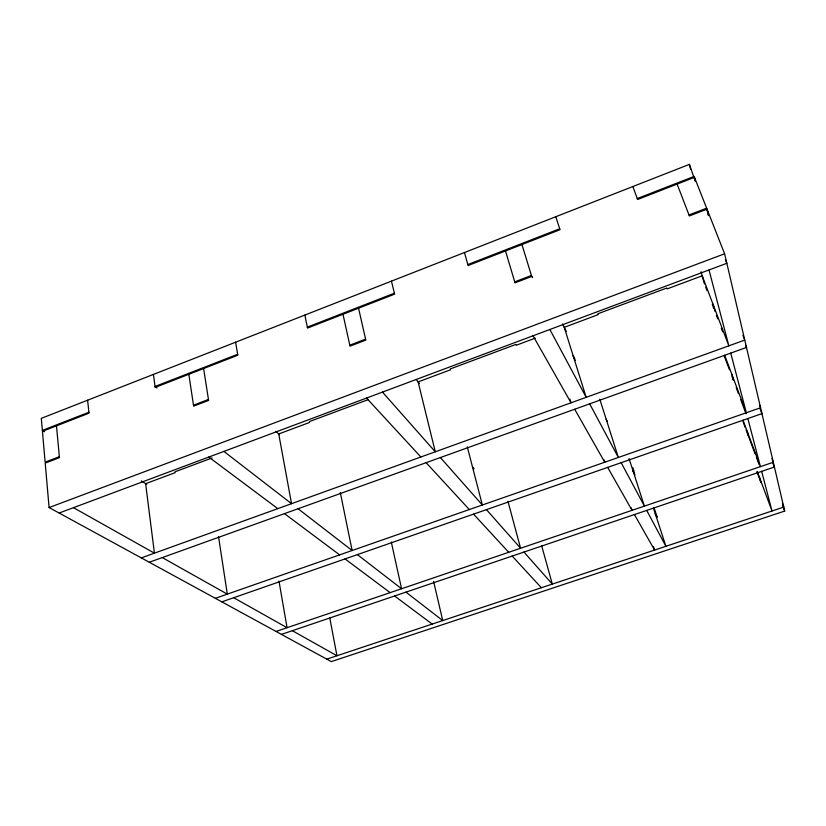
<?xml version="1.0" encoding="UTF-8"?>
<svg xmlns="http://www.w3.org/2000/svg" width="826" height="826" viewBox="0 0 826 826"><rect width="100%" height="100%" fill="white"/><g stroke="black" fill="none" stroke-linecap="round" stroke-linejoin="round"><path stroke-width="1.24" d="M695.316 181.235L689.38 164.384L41.3 418.359L42.353 430.387L44.521 431.761M42.353 430.387L88.898 412.246M237.671 354.271L155.04 386.475L156.971 387.993M307.324 327.127L394.394 293.199M467.836 264.578L559.708 228.771M637.249 198.56L694.108 176.403M708.45 215.627L706.643 208.193L694.48 177.342L637.6 199.5L632.871 186.531M59.348 456.695L45.131 462.157L42.436 431.337L89.002 413.196L87.608 400.207M193.48 405.194L208.462 399.443M349.801 345.185L365.588 339.125M514.722 281.862L531.407 275.461L532.543 277.66M688.998 214.956L706.643 208.193M56.478 425.865L59.441 457.666L45.213 463.128L49.095 507.556L331.298 661.616L784.7 511.057L724.608 253.788L707.025 209.164L689.38 215.937L677.124 184.105M49.095 507.556L724.608 253.788M59.131 513.039L726.828 263.298L725.414 259.705M174.988 471.811L212.106 457.945M309.43 421.57L368.489 399.505M450.232 368.954L515.94 344.411M597.869 313.787L666.819 288.026M175.112 472.678L145.624 483.685L154.431 553.172L73.483 507.67M309.605 422.437L278.734 433.97L291.537 503.684L223.908 451.409M450.459 369.821L418.121 381.901L435.281 451.791L382.479 392.092M516.188 345.278L535.269 338.144M598.158 314.654L564.241 327.333L586.181 397.327L549.868 329.481M667.129 288.894L702.193 275.801L728.842 345.836L709.018 269.957M141.318 557.901L744.763 340.085L742.904 335.284M149.289 562.258L746.487 347.447L745.558 345.061M215.338 598.313L760.57 407.765L759.652 405.37M221.822 601.855L761.944 413.63L760.116 408.87M276.06 631.456L773.301 462.261L771.938 458.667M281.439 634.399L774.416 467.041L772.609 462.292M326.766 659.148L783.771 507.081L782.418 503.499M162.288 557.581L227.305 594.131L218.539 536.704M233.686 597.714L287.066 627.719L278.992 581.153M292.352 630.692L336.956 655.751L329.77 617.951M141.308 480.887L146.718 484.397M208.792 457.057L277.794 508.64M284.464 513.627L339.631 554.876M345.031 558.913L390.14 592.645M394.601 595.98L432.174 624.074M298.072 508.733L352.113 550.508L340.312 492.585M357.4 554.607L401.57 588.752L391.297 542.001M405.948 592.128L442.726 620.563L433.609 581.39M275.719 431.337L279.549 434.672M366.537 398.06L420.868 456.995M426.113 462.684L469.313 509.549M473.535 514.133L508.713 552.295M512.182 556.063L541.381 587.73M440.372 457.552L482.343 504.996L467.289 446.887M486.442 509.632L520.597 548.247L507.949 501.33M523.973 552.057L552.305 584.096L541.722 545.996M472.462 466.824L474.114 468.807M416.273 379.609L419.463 383.563M533.028 335.779L571.034 402.789L569.909 399.113M574.689 409.242L604.746 462.219L604.002 459.824M607.678 467.382L632.035 510.323L631.26 507.887M634.44 514.557L654.584 550.064L653.407 546.42M589.671 403.852L618.364 457.459L599.79 399.206M621.162 462.684L644.404 506.121L629.02 458.471M646.696 510.396L665.911 546.296L653.438 508.073M573.12 355.655L574.648 358.608M606.16 419.185L607.317 421.405M632.995 470.768L634.172 473.04M655.204 513.473L657.176 517.272L654.244 508.269M573.399 356.543L575.443 360.477M633.232 471.522L635.008 474.929M655.431 514.175L656.422 516.074M562.547 324.019L566.316 331.391M705.662 287.128L706.984 290.607M712.27 304.526L713.602 308.005M716.369 315.295L717.722 318.846M721.315 328.294L722.657 331.835M782.459 505.13L784.7 511.057M724.66 355.304L746.332 412.742L730.742 353.105M724.175 355.738L729.43 369.687M732.063 376.666L733.374 380.156M736.193 387.631L738.434 393.579M740.674 399.516L746.054 413.785M742.966 420.073L760.416 466.638L747.85 418.534M743.018 421.611L745.228 427.507M746.115 429.871L748.325 435.777M748.924 437.377L755.067 453.784M756.389 457.305L759.022 464.336M757.401 471.811L772.011 510.995L761.655 471.367M756.905 471.636L760.86 482.239L759.744 478.078M555.795 216.732L560.018 229.721L468.094 265.528L464.46 252.529M632.933 467.815L634.069 471.347M521.939 244.558L531.707 276.442L515.021 282.843L505.512 250.949M701.078 271.713L704.413 283.938M712.972 304.133L715.068 311.547M731.867 374.395L733.509 380.507M747.138 431.203L748.48 436.2M689.38 164.384L690.598 169.258M694.48 177.342L695.389 180.966M391.441 281.139L394.632 294.149L307.52 328.077L304.866 315.067M707.025 209.164L708.522 215.349M358.546 308.201L365.815 340.095L350.017 346.156L342.986 314.262M235.596 342.212L237.836 355.221L155.174 387.415L153.409 374.426M203.609 368.551L208.617 400.424L193.635 406.165L188.834 374.302"/></g></svg>
